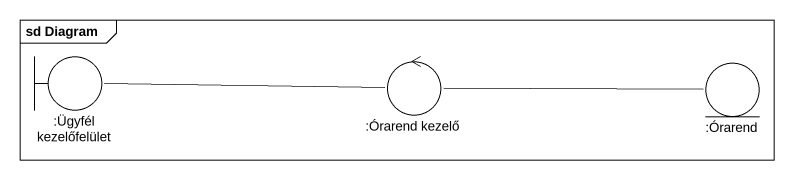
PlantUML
@startuml
mainframe sd Diagram
boundary ":Ügyfél kezelőfelület" as Ügyfél_kezelőfelület
control ":Órarend kezelő" as Órarend_kezelő
entity ":Órarend" as Órarend
Ügyfél_kezelőfelület -right- Órarend_kezelő
Órarend_kezelő -right- Órarend
@enduml
